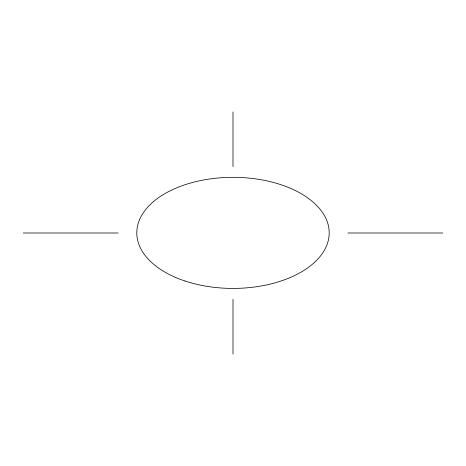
<?xml version="1.0" encoding="UTF-8"?>
<svg xmlns="http://www.w3.org/2000/svg" width="466" height="466" viewBox="0 0 466 466"><rect width="100%" height="100%" fill="white"/><g stroke="black" fill="none" stroke-linecap="round" stroke-linejoin="round"><path stroke-width="0.7" d="M23.3 233L118.073 233M347.927 233L442.7 233M233 111.933L233 166.647M233 299.353L233 354.067M184.897 280.975A96.2 55.541 0 0 0 329.2 232.872A96.2 55.541 0 0 0 184.897 184.769A96.2 55.541 0 0 0 184.897 280.975"/></g></svg>
